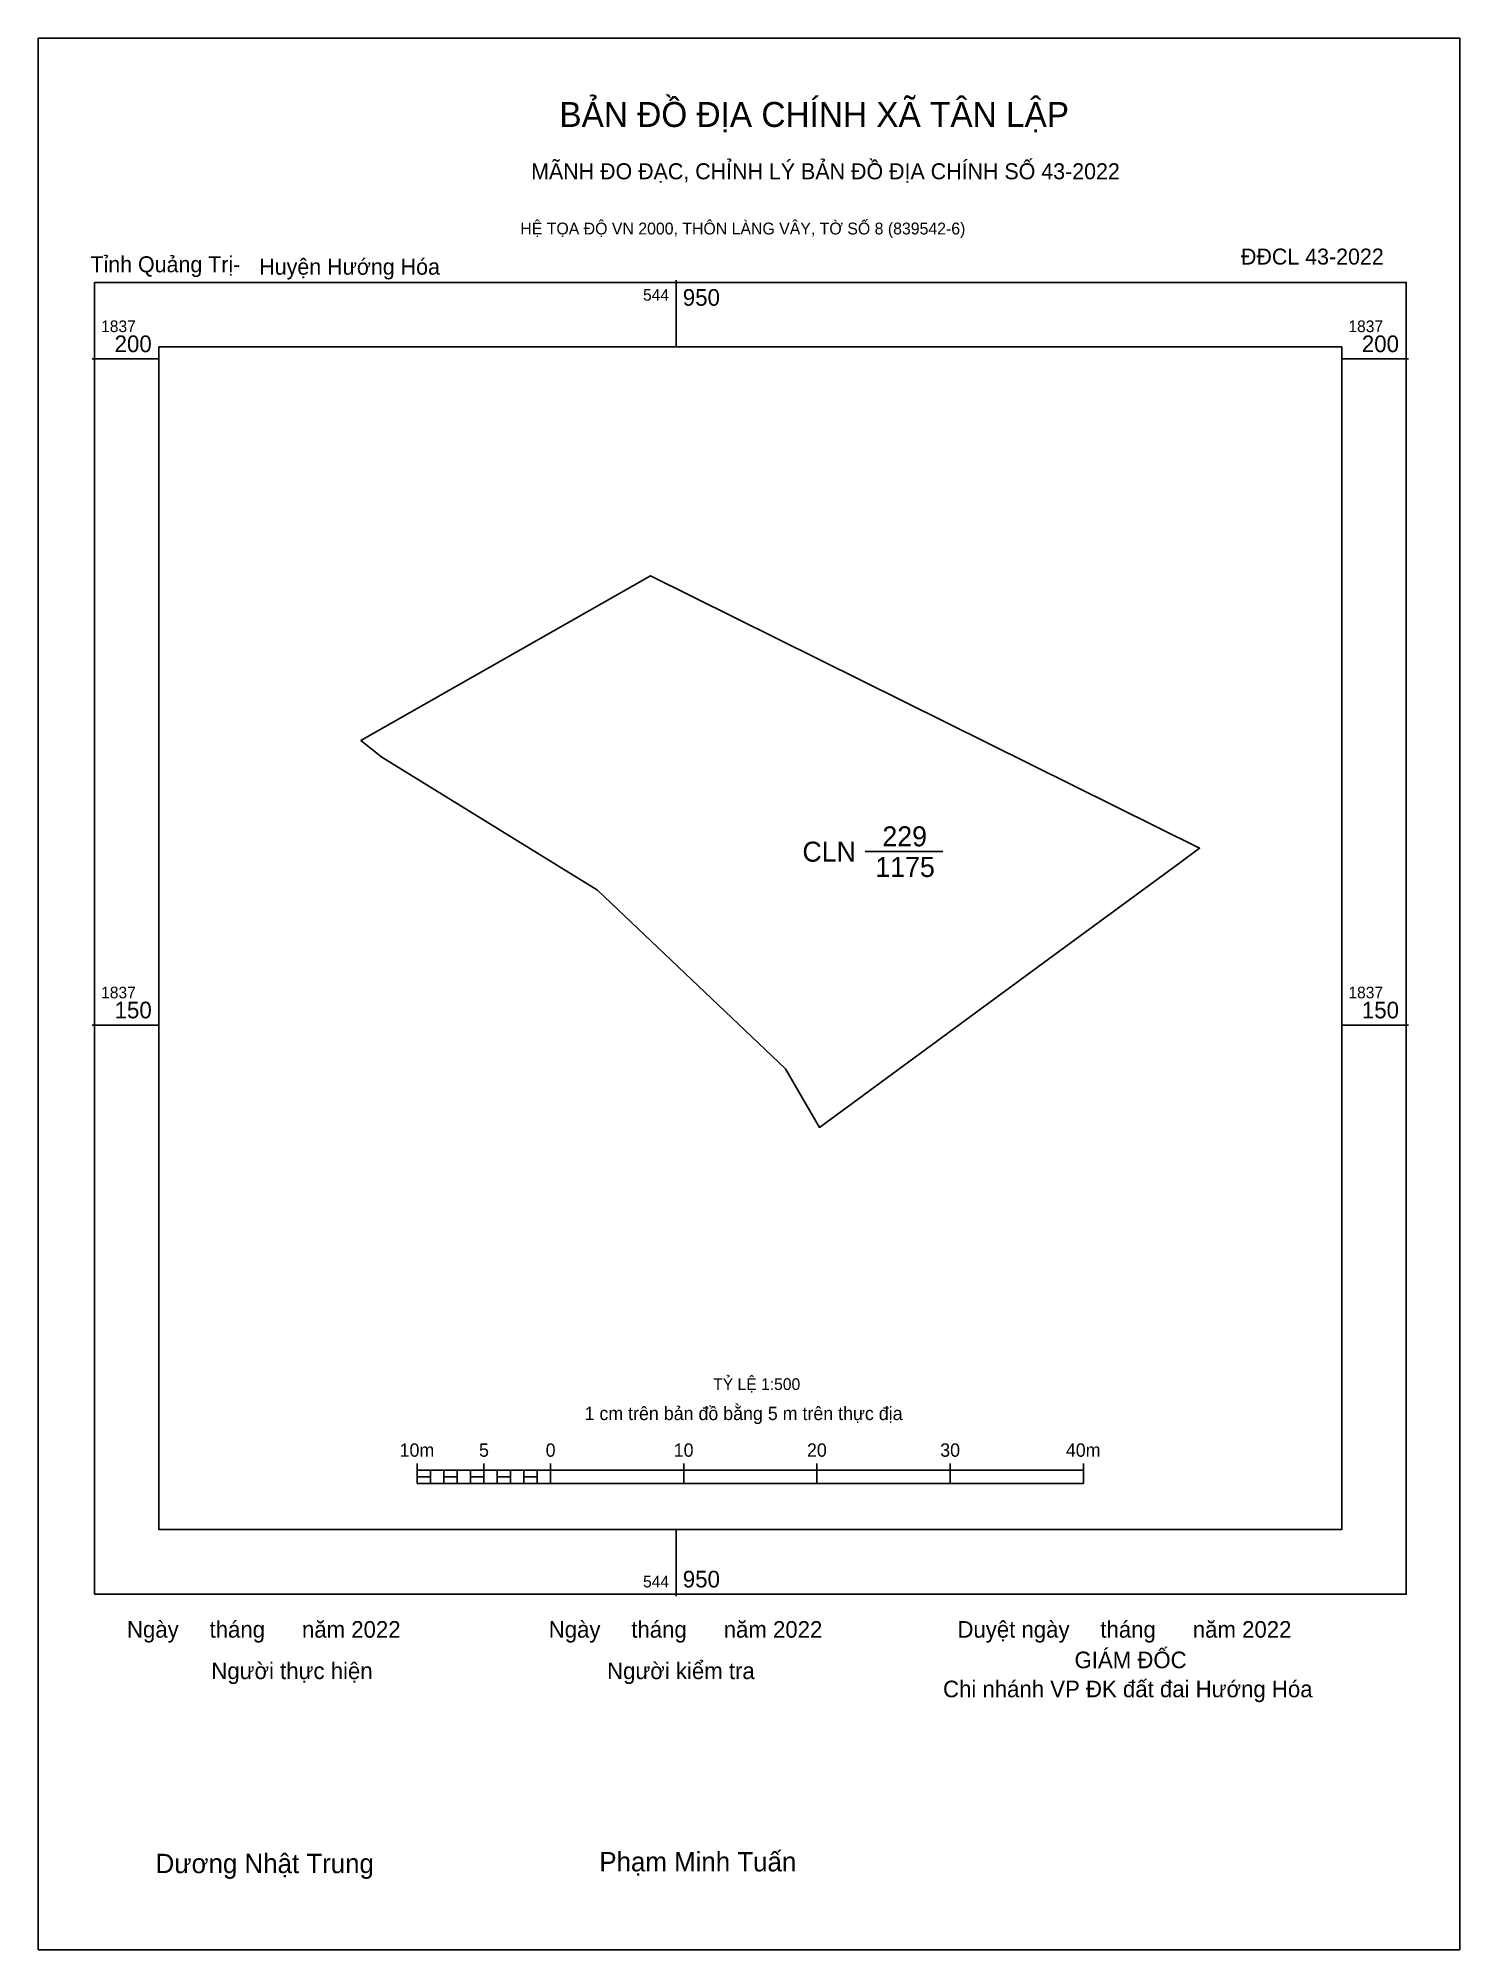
# Model space of a CAD drawing. Extents: x 544902 to 545009, y 1837081 to 1837224.
import ezdxf

# ---------------------------------------------------------------- set-up
doc = ezdxf.new("R2010")
doc.units = 0
for name, color, linetype in [('Level 10', 7, 'Continuous'), ('Level 13', 7, 'Continuous'), ('Level 15', 7, 'Continuous'), ('Level 27', 7, 'Continuous'), ('Level 6', 7, 'Continuous'), ('Level 62', 7, 'Continuous'), ('Level 63', 7, 'Continuous'), ('Level 9', 7, 'Continuous')]:
    doc.layers.add(name, color=color, linetype=linetype)

msp = doc.modelspace()

# ---------------------------------------------------------------- linework, layer by layer
at = {"layer": 'Level 10'}
msp.add_line((544964.18, 1837163.01), (544970.01, 1837163.01), dxfattribs=at)
msp.add_lwpolyline([(544944.11, 1837160.13), (544927.91, 1837170.11), (544926.35, 1837171.36), (544948.07, 1837183.72), (544989.28, 1837163.27), (544987.79, 1837162.17), (544978.42, 1837155.29), (544960.76, 1837142.31), (544958.22, 1837146.7)], close=True, dxfattribs=at)
at = {"layer": 'Level 15'}
msp.add_lwpolyline([(544902.13, 1837224.06), (545008.81, 1837224.06), (545008.81, 1837080.6), (544902.13, 1837080.6)], close=True, dxfattribs=at)
at = {"layer": 'Level 27'}
for p, q in [((544948.07, 1837183.72), (544948.07, 1837183.72)), ((544926.35, 1837171.36), (544926.35, 1837171.36)), ((544989.28, 1837163.27), (544989.28, 1837163.27)), ((544978.42, 1837155.29), (544978.43, 1837155.29)), ((544960.76, 1837142.31), (544960.76, 1837142.31))]:
    msp.add_line(p, q, dxfattribs=at)
at = {"layer": 'Level 62'}
msp.add_lwpolyline([(544911.19, 1837200.89), (544999.95, 1837200.89), (544999.95, 1837112.13), (544911.19, 1837112.13)], close=True, dxfattribs=at)
at = {"layer": 'Level 63'}
for p, q in [((544950, 1837205.89), (544950, 1837200.89)), ((544906.19, 1837200), (544911.19, 1837200)), ((544999.95, 1837200), (545004.95, 1837200)), ((544906.19, 1837150), (544911.19, 1837150)), ((544999.95, 1837150), (545004.95, 1837150)), ((544930.57, 1837117.1), (544930.57, 1837115.6)), ((544930.57, 1837116.6), (544980.57, 1837116.6)), ((544931.57, 1837116.6), (544931.57, 1837115.6)), ((544932.57, 1837116.6), (544932.57, 1837115.6)), ((544933.57, 1837116.6), (544933.57, 1837115.6)), ((544934.57, 1837116.6), (544934.57, 1837115.6)), ((544935.57, 1837117.1), (544935.57, 1837115.6)), ((544935.57, 1837116.6), (544935.57, 1837115.6)), ((544936.57, 1837116.6), (544936.57, 1837115.6)), ((544937.57, 1837116.6), (544937.57, 1837115.6)), ((544938.57, 1837116.6), (544938.57, 1837115.6)), ((544939.57, 1837116.6), (544939.57, 1837115.6)), ((544940.57, 1837117.1), (544940.57, 1837115.6)), ((544940.57, 1837116.6), (544940.57, 1837115.6)), ((544950.57, 1837117.1), (544950.57, 1837115.6)), ((544960.57, 1837117.1), (544960.57, 1837115.6)), ((544970.57, 1837117.1), (544970.57, 1837115.6)), ((544980.57, 1837117.1), (544980.57, 1837115.6)), ((544930.57, 1837115.6), (544980.57, 1837115.6)), ((544950, 1837112.13), (544950, 1837107.13))]:
    msp.add_line(p, q, dxfattribs=at)
for points in [[(544906.35, 1837205.73), (545004.79, 1837205.73), (545004.79, 1837107.29), (544906.35, 1837107.29)], [(544930.57, 1837116.1), (544931.57, 1837116.1), (544931.57, 1837115.6), (544930.57, 1837115.6)], [(544930.57, 1837116.1), (544931.57, 1837116.1), (544931.57, 1837115.6), (544930.57, 1837115.6)], [(544932.57, 1837116.1), (544933.57, 1837116.1), (544933.57, 1837115.6), (544932.57, 1837115.6)], [(544934.57, 1837116.1), (544935.57, 1837116.1), (544935.57, 1837115.6), (544934.57, 1837115.6)], [(544936.57, 1837116.1), (544937.57, 1837116.1), (544937.57, 1837115.6), (544936.57, 1837115.6)], [(544938.57, 1837116.1), (544939.57, 1837116.1), (544939.57, 1837115.6), (544938.57, 1837115.6)]]:
    msp.add_lwpolyline(points, close=True, dxfattribs=at)

# ---------------------------------------------------------------- texts
at = {"layer": 'Level 13'}
for s, p in [('CLN', (544959.48, 1837162.26)), ('229', (544965.48, 1837163.41)), ('1175', (544964.95, 1837161.11))]:
    msp.add_text(s, height=1.5, dxfattribs=at).set_placement(p)
at = {"layer": 'Level 6'}
msp.add_text('TỶ LỆ 1:500', height=0.879, dxfattribs=at).set_placement((544952.78, 1837122.61))
at = {"layer": 'Level 63'}
for s, height, p in [('BẢN ĐỒ ĐỊA CHÍNH XÃ TÂN LẬP', 1.8718, (544941.24, 1837217.4)), ('MÃNH ĐO ĐẠC, CHỈNH LÝ BẢN ĐỒ ĐỊA CHÍNH SỐ 43-2022', 1.2011, (544939.12, 1837213.47)), ('HỆ TỌA ĐỘ VN 2000, THÔN LÀNG VÂY, TỜ SỐ 8 (839542-6)', 0.8891, (544938.31, 1837209.33)), ('544', 0.875, (544947.52, 1837204.36)), ('950', 1.25, (544950.5, 1837203.98)), ('1837', 0.875, (544906.85, 1837202)), ('1837', 0.875, (545000.45, 1837202)), ('200', 1.25, (544907.86, 1837200.5)), ('200', 1.25, (545001.46, 1837200.5)), ('1837', 0.875, (544906.85, 1837152)), ('1837', 0.875, (545000.45, 1837152)), ('150', 1.25, (544907.86, 1837150.5)), ('150', 1.25, (545001.46, 1837150.5)), ('1 cm trên bản đồ bằng 5 m trên thực địa', 1, (544943.13, 1837120.35)), ('10m', 1, (544929.25, 1837117.6)), ('5', 1, (544935.21, 1837117.6)), ('0', 1, (544940.21, 1837117.6)), ('10', 1, (544949.82, 1837117.6)), ('20', 1, (544959.82, 1837117.6)), ('30', 1, (544969.82, 1837117.6)), ('40m', 1, (544979.25, 1837117.6)), ('544', 0.875, (544947.52, 1837107.79)), ('950', 1.25, (544950.5, 1837107.79)), ('Ngày     tháng      năm 2022', 1.2442, (544908.79, 1837104.02)), ('Ngày     tháng      năm 2022', 1.2442, (544940.44, 1837104.02)), ('Duyệt ngày     tháng      năm 2022', 1.2442, (544971.11, 1837104.02)), ('Người thực hiện', 1.2442, (544915.12, 1837100.91)), ('Người kiểm tra', 1.2442, (544944.82, 1837100.91)), ('GIÁM ĐỐC', 1.244, (544979.9, 1837101.73)), ('Chi nhánh VP ĐK đất đai Hướng Hóa', 1.2442, (544970.03, 1837099.55)), ('Dương Nhật Trung', 1.4512, (544910.94, 1837086.35)), ('Phạm Minh Tuấn', 1.4512, (544944.24, 1837086.48))]:
    msp.add_text(s, height=height, dxfattribs=at).set_placement(p)
at = {"layer": 'Level 9'}
for s, p in [('ĐĐCL 43-2022', (544992.39, 1837207.07)), ('Tỉnh Quảng Trị-', (544906.05, 1837206.49)), ('Huyện Hướng Hóa', (544918.72, 1837206.31))]:
    msp.add_text(s, height=1.2011, dxfattribs=at).set_placement(p)

doc.saveas('drawing.dxf')
